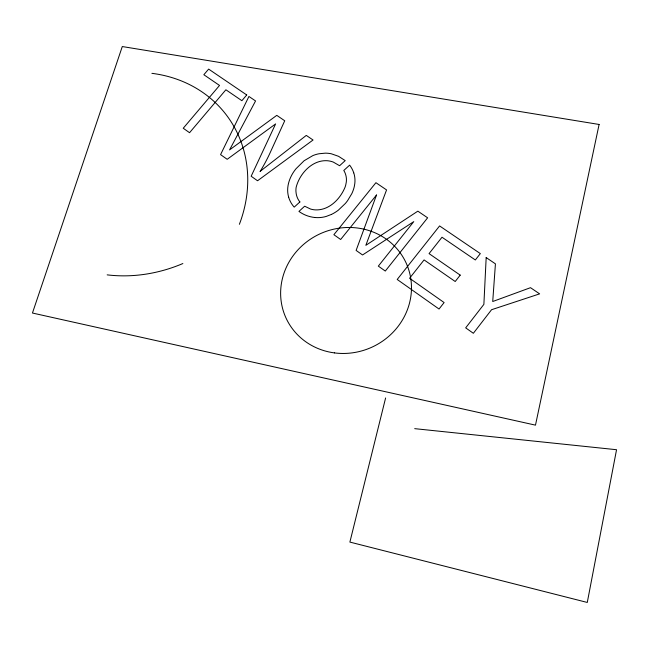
<?xml version="1.0" encoding="UTF-8"?>
<svg xmlns="http://www.w3.org/2000/svg" width="649" height="649" viewBox="0 0 649 649"><rect width="100%" height="100%" fill="white"/><g stroke="black" fill="none" stroke-linecap="round" stroke-linejoin="round"><path stroke-width="0.97" d="M385.611 397.959L349.884 542.085L587.28 602.45L616.55 449.716L414.703 428.656M299.895 201.944L294.208 207.136A30.73 28.045 -23.6 0 1 289.503 199.608A31.744 28.97 -23.5 0 1 288.667 197.158M260.119 171.377L306.287 135.406L313.053 140.006L257.548 180.763L251.163 176.244L275.606 123.91L227.191 159.305L220.571 154.624L248.924 96.45L255.56 100.952L229.568 149.903L276.774 115.36L284.733 120.771L270.982 150.868A173.105 149.132 -32.9 0 1 260.168 171.401M331.428 214.421L326.228 216.425A27.818 25.416 -23.6 0 1 315.706 217.561L314.643 217.456M353.746 172.861L353.421 171.928A31.176 28.426 -22.9 0 0 349.633 165.138L343.792 170.468A21.806 19.876 -22.8 0 1 345.276 173.486A21.044 19.186 -22.7 0 1 346.306 182.028L345.722 185.062A27.712 25.23 -23.3 0 1 344.984 187.383C340.117 199.081 329.278 210.268 315.795 209.903A20.614 18.829 -23.7 0 1 310.538 209.035L304.649 206.212L298.954 211.412L300.268 212.32A33.837 30.876 -23.3 0 0 314.643 217.48M299.879 201.961A21.157 19.316 -23.7 0 1 296.228 193.856L295.96 191.698A22.074 20.151 -23.6 0 1 296.163 187.261C299.611 173.689 312.137 159.841 327.104 160.717A22.139 20.176 -22.9 0 1 333.302 162.088L339.597 165.73L345.211 160.611L338.567 156.32L331.331 153.789A28.848 26.276 -22.9 0 0 325.311 153.156L319.065 153.756A29.57 26.942 -22.9 0 0 312.859 155.598L304.113 160.741L296.009 168.756A38.575 35.249 -23 0 0 288.481 183.472L288.067 185.476A29.627 27.039 -23.7 0 0 288.651 197.166M331.436 214.43A36.385 33.164 -23.6 0 0 338.324 210.187L345.309 203.518A50.273 45.657 -24.1 0 0 347.621 200.598L351.799 193.662A36.685 33.415 -23.3 0 0 354.289 186.571L354.808 183.521A29.018 26.455 -22.7 0 0 353.754 172.853M151.898 73.337A132.25 116.536 -36.6 0 1 239.384 224.303M182.864 263.543A141.198 123.505 -33.5 0 1 107.174 274.86M486.174 257.572L483.878 304.365L465.682 327.859L473.356 333.286L491.569 309.711L539.627 293.867L530.509 287.677L492.721 301.517L495.43 263.851L486.174 257.572M599.1 124.462L535.482 425.144L32.45 313.029L122.288 46.55L599.1 124.462M376.509 195.016L356.114 250.425L362.548 254.968L413.77 221.633L378.326 266.122L385.303 271.055L427.626 217.804L417.842 211.16L365.833 245.338L386.561 189.922L375.917 182.694L333.878 234.703L340.644 239.489L376.509 195.016M460.206 275.127L455.209 281.512L424.081 259.916L409.584 278.259L444.111 302.548L439.04 309.029L397.204 279.468L439.592 225.933L480.325 253.597L475.336 259.973L442.001 237.234L429.062 253.613L460.206 275.127M246.725 94.957L241.89 100.7L225.884 89.773L189.557 132.704L183.237 128.242L219.532 85.441L203.843 74.732L208.645 69.102L246.725 94.957M334.413 352.894A66.06 62.328 -24.7 0 0 407.629 266.585A66.06 62.328 -24.7 0 0 296.114 251.934A66.06 62.328 -24.7 0 0 334.413 352.894"/></g></svg>
